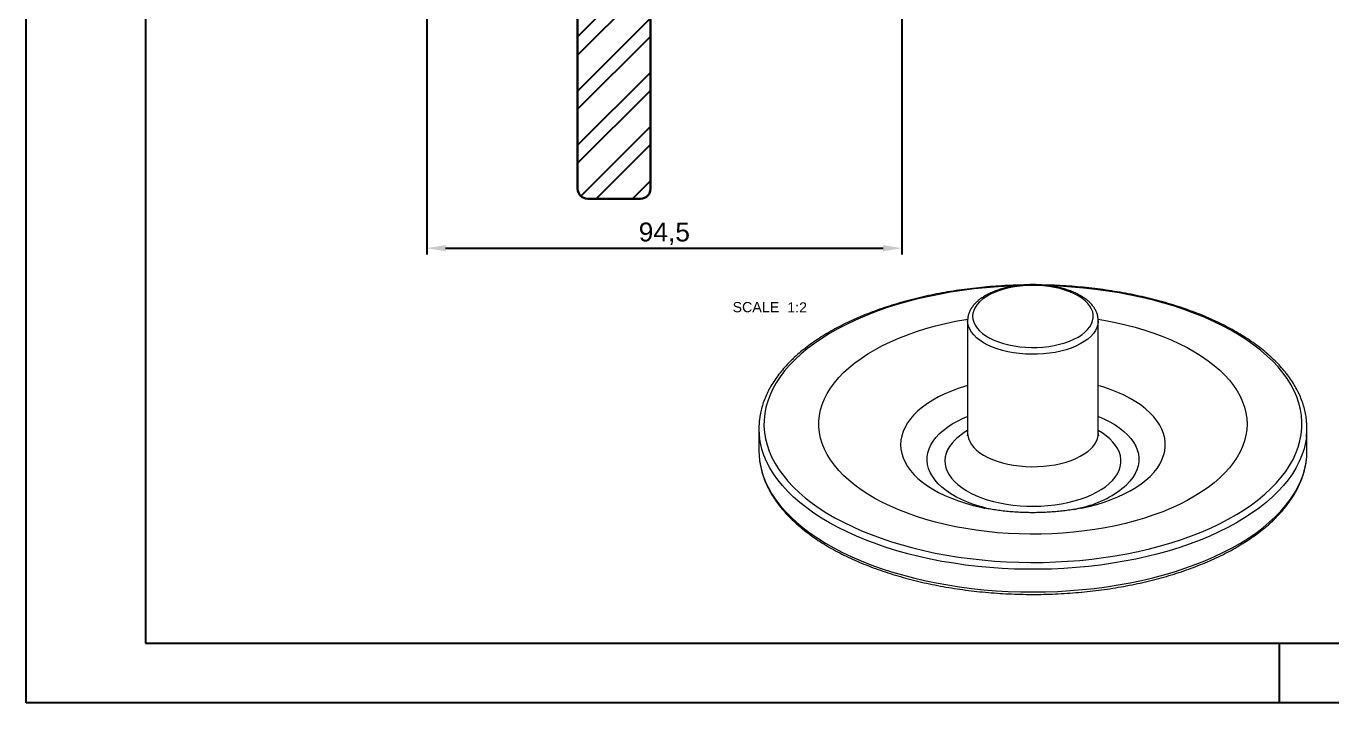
# Model space of a CAD drawing. Header units: millimetres. Extents: x 1867 to 2365, y 1359 to 1712.
# Drawn here: x 1867 to 2126.7, y 1359.2 to 1493.9 of the extents above; entities that cross this region are included whole.
import ezdxf

# ---------------------------------------------------------------- set-up
doc = ezdxf.new("R2010")
doc.units = ezdxf.units.MM
doc.linetypes.add('ACAD_ISO05W100', pattern=[33, 24, -3, 0, -3, 0, -3])
for name, color, linetype, lineweight in [('AM_0', 7, 'Continuous', 30), ('AM_5', 3, 'Continuous', 25), ('AM_8', 170, 'Continuous', 25), ('AM_BOR', 2, 'ACAD_ISO05W100', 25)]:
    doc.layers.add(name, color=color, linetype=linetype, lineweight=lineweight)
doc.styles.get("Standard").update_dxf_attribs({"font": 'arial.ttf'})
doc.dimstyles.new('ISO-25', dxfattribs={"dimtxt": 3.75, "dimasz": 3.75, "dimexe": 1.25, "dimexo": 0.625, "dimtad": 1, "dimtxsty": 'Standard', "dimcen": 2.5, "dimadec": 0, "dimazin": 0, "dimtfac": 1, "dimtmove": 0, "dimatfit": 3, "dimfxl": 1, "dimarcsym": 0})

# ---------------------------------------------------------------- blocks, each defined once
blk = doc.blocks.new('A3 ZTL')
for p, q in [((19.57, 280.82), (19.57, 9.78)), ((19.57, 9.78), (401.17, 9.78))]:
    blk.add_line(p, q)
at = {"layer": 'AM_BOR', "color": 135, "linetype": 'Continuous', "lineweight": 25}
for p, q in [((0, 0), (0, 290.61)), ((410.96, 0), (0, 0))]:
    blk.add_line(p, q, dxfattribs=at)
at = {"layer": 'AM_BOR', "color": 135, "lineweight": 25}
blk.add_line((205.48, 9.78), (205.48, 0), dxfattribs=at)
blk = doc.blocks.new('*D89')
at = {"layer": 'AM_5', "color": 0, "lineweight": -2, "ltscale": 0.5, "transparency": 16777216}
for p, q in [((2041.19, 1543.93), (2041.19, 1448.46)), ((1946.69, 1532.93), (1946.69, 1448.46)), ((1950.44, 1449.71), (2037.44, 1449.71))]:
    blk.add_line(p, q, dxfattribs=at)
at = {"layer": 'AM_5', "color": 0, "ltscale": 0.5, "transparency": 16777216}
for points in [[(1950.44, 1450.34), (1950.44, 1449.09), (1946.69, 1449.71)], [(2037.44, 1450.34), (2037.44, 1449.09), (2041.19, 1449.71)]]:
    blk.add_solid(points, dxfattribs=at)
at = {"layer": 'Defpoints', "color": 0, "ltscale": 0.5, "transparency": 16777216}
for p in [(2041.19, 1544.55), (1946.69, 1533.55), (2041.19, 1449.71)]:
    blk.add_point(p, dxfattribs=at)
at = {"layer": 'AM_5', "color": 0, "ltscale": 0.5, "transparency": 16777216, "insert": (1993.94, 1452.59), "char_height": 3.75, "attachment_point": 5}
blk.add_mtext('94,5', dxfattribs=at)
blk = doc.blocks.new('*D93')
at = {"layer": 'AM_5', "color": 0, "lineweight": -2, "ltscale": 0.5, "transparency": 16777216}
blk.add_line((1966.62, 1509.65), (1977.8, 1517.98), dxfattribs=at)
at = {"layer": 'AM_5', "color": 0, "ltscale": 0.5, "transparency": 16777216}
blk.add_solid([(1977.43, 1518.48), (1978.17, 1517.48), (1980.81, 1520.22)], dxfattribs=at)
at = {"layer": 'Defpoints', "color": 0, "ltscale": 0.5, "transparency": 16777216}
for p in [(1980.81, 1520.22), (1919.84, 1474.81)]:
    blk.add_point(p, dxfattribs=at)
at = {"layer": 'AM_5', "color": 0, "ltscale": 0.5, "transparency": 16777216, "insert": (1969.19, 1514.73), "char_height": 3.75, "attachment_point": 5, "rotation": 36.6824}
blk.add_mtext('R60', dxfattribs=at)

msp = doc.modelspace()

# ---------------------------------------------------------------- hatches: boundary and pattern name
at = {"layer": 'AM_5', "ltscale": 0.5}
h = msp.add_hatch(dxfattribs=at)
h.set_pattern_fill('ANSI32', color=1, scale=0.8)
h.paths.add_polyline_path([(1975.897, 1610.947, 0.0963817), (1991.063, 1635.714, 0.0895598), (1991.19, 1636.413), (1991.19, 1675.554, 0.4142136), (1989.19, 1677.554), (1978.69, 1677.554, 0.4142136), (1976.69, 1675.554), (1976.69, 1639.657, -0.275001), (1975.644, 1637.9, 0.1887099), (1946.69, 1603.554), (1946.69, 1568.554), (2041.19, 1568.554), (2041.19, 1592.554, 0.4142136), (2039.19, 1594.554), (1986.69, 1594.554, -0.2812443), (1974.679, 1601.891, -0.3136622)])
h.paths.add_polyline_path([(2041.19, 1568.554), (1946.69, 1568.554), (1946.69, 1533.554, 0.1887099), (1975.644, 1499.209, -0.275001), (1976.69, 1497.452), (1976.69, 1461.554, 0.4142136), (1978.69, 1459.554), (1989.19, 1459.554, 0.4142136), (1991.19, 1461.554), (1991.19, 1500.696, 0.0895598), (1991.063, 1501.395, 0.0963817), (1975.897, 1526.162, -0.3136622), (1974.679, 1535.218, -0.2812443), (1986.69, 1542.554), (2039.19, 1542.554, 0.4142136), (2041.19, 1544.554)])
h.paths.add_polyline_path([(1978.508, 1579.392), (1986.21, 1579.392), (1986.21, 1587.12), (1978.508, 1587.12)], flags=24)
h.paths.add_polyline_path([(1956.152, 1528.542), (1966.518, 1533.488), (1963.19, 1540.462), (1952.824, 1535.517)], flags=24)
h.paths.add_polyline_path([(1966.846, 1508.129), (1976.057, 1514.99), (1971.44, 1521.187), (1962.229, 1514.326)], flags=24)
h.paths.add_polyline_path([(1966.878, 1559.517), (1975.271, 1546.067), (1981.827, 1550.158), (1973.434, 1563.608)], flags=24)
h.paths.add_polyline_path([(1960.694, 1520.93), (1968.557, 1524.341), (1965.482, 1531.431), (1957.618, 1528.019)], flags=24)

# ---------------------------------------------------------------- linework, layer by layer
at = {"color": 7, "linetype": 'Continuous', "lineweight": 15}
for p, q in [((2054.25, 1435.282), (2054.25, 1412.909)), ((2054.25, 1435.236), (2054.25, 1435.282)), ((2080.25, 1412.909), (2080.25, 1435.282)), ((2012.75, 1413.853), (2012.75, 1409.353)), ((2121.75, 1409.353), (2121.75, 1413.853)), ((2057.571, 1397.997), (2057.697, 1397.972))]:
    msp.add_line(p, q, dxfattribs=at)
at = {"color": 8, "linetype": 'Continuous', "lineweight": 15, "flags": 128}
for points in [[(2019.934, 1427.57), (2018.846, 1426.447), (2017.859, 1425.3), (2016.974, 1424.132), (2016.194, 1422.943), (2015.519, 1421.738), (2014.952, 1420.518), (2014.493, 1419.286), (2014.143, 1418.044), (2013.903, 1416.796), (2013.774, 1415.543), (2013.756, 1414.289), (2013.849, 1413.035), (2014.052, 1411.785), (2014.366, 1410.541), (2014.789, 1409.306), (2015.321, 1408.082), (2015.96, 1406.871), (2016.706, 1405.677), (2017.557, 1404.502), (2018.511, 1403.347), (2019.565, 1402.217), (2020.719, 1401.112), (2021.969, 1400.035), (2023.312, 1398.989), (2024.747, 1397.975), (2026.27, 1396.996), (2027.878, 1396.054), (2029.568, 1395.15), (2031.335, 1394.287), (2033.177, 1393.466), (2035.09, 1392.69), (2037.069, 1391.959), (2039.111, 1391.275), (2041.211, 1390.639), (2043.365, 1390.054), (2045.569, 1389.52), (2047.817, 1389.037), (2050.106, 1388.609), (2052.431, 1388.234), (2054.786, 1387.914), (2057.167, 1387.649), (2059.569, 1387.441), (2061.986, 1387.289), (2064.415, 1387.194), (2066.85, 1387.156), (2069.285, 1387.175), (2071.716, 1387.252), (2074.138, 1387.385), (2076.546, 1387.575), (2078.934, 1387.821), (2081.298, 1388.122), (2083.633, 1388.479), (2085.934, 1388.891), (2088.197, 1389.355), (2090.416, 1389.873), (2092.586, 1390.441), (2094.705, 1391.06), (2096.766, 1391.729), (2098.767, 1392.444), (2100.702, 1393.206), (2102.567, 1394.013), (2104.36, 1394.862), (2106.075, 1395.752), (2107.71, 1396.682), (2109.262, 1397.649), (2110.726, 1398.652), (2112.1, 1399.688), (2113.381, 1400.755), (2114.566, 1401.85), (2115.654, 1402.973), (2116.641, 1404.12), (2117.525, 1405.289), (2118.306, 1406.477), (2118.981, 1407.682), (2119.548, 1408.902), (2120.007, 1410.134), (2120.357, 1411.376), (2120.596, 1412.624), (2120.725, 1413.877), (2120.744, 1415.131), (2120.651, 1416.385), (2120.448, 1417.635), (2120.134, 1418.879), (2119.711, 1420.114), (2119.179, 1421.338), (2118.539, 1422.549), (2117.794, 1423.743), (2116.943, 1424.918), (2115.989, 1426.073), (2114.935, 1427.204), (2113.781, 1428.308), (2112.531, 1429.385), (2111.187, 1430.431), (2109.753, 1431.445), (2108.23, 1432.424), (2106.622, 1433.366), (2104.932, 1434.27), (2103.165, 1435.133), (2101.323, 1435.954), (2099.41, 1436.73), (2097.431, 1437.462), (2095.389, 1438.145), (2093.289, 1438.781), (2091.135, 1439.366), (2088.931, 1439.901), (2086.682, 1440.383), (2084.393, 1440.812), (2082.069, 1441.186), (2079.714, 1441.506), (2077.333, 1441.771), (2074.931, 1441.979), (2072.513, 1442.131), (2070.932, 1442.199)], [(2063.756, 1442.206), (2062.784, 1442.168), (2060.362, 1442.035), (2057.954, 1441.845), (2055.566, 1441.599), (2053.202, 1441.298), (2050.867, 1440.941), (2048.566, 1440.53), (2046.303, 1440.065), (2044.084, 1439.548), (2041.913, 1438.979), (2039.795, 1438.36), (2037.733, 1437.692), (2035.733, 1436.976), (2033.798, 1436.214), (2031.933, 1435.407), (2030.14, 1434.558), (2028.425, 1433.668), (2026.789, 1432.738), (2025.238, 1431.771), (2023.774, 1430.768), (2022.4, 1429.732), (2021.119, 1428.665), (2019.934, 1427.57)], [(2080.243, 1435.596), (2081.654, 1435.349), (2083.682, 1434.944), (2085.666, 1434.485), (2087.603, 1433.975), (2089.486, 1433.415), (2091.312, 1432.805), (2093.074, 1432.149), (2094.769, 1431.447), (2096.393, 1430.702), (2097.94, 1429.914), (2099.407, 1429.087), (2100.791, 1428.223), (2102.087, 1427.323), (2103.292, 1426.391), (2104.403, 1425.428), (2105.417, 1424.437), (2106.331, 1423.42), (2107.144, 1422.381), (2107.852, 1421.322), (2108.455, 1420.246), (2108.95, 1419.155), (2109.336, 1418.052), (2109.613, 1416.941), (2109.779, 1415.824), (2109.834, 1414.704), (2109.777, 1413.584), (2109.61, 1412.467), (2109.333, 1411.356), (2108.945, 1410.254), (2108.449, 1409.163), (2107.846, 1408.087), (2107.136, 1407.028), (2106.322, 1405.989), (2105.407, 1404.973), (2104.392, 1403.982), (2103.28, 1403.02), (2102.074, 1402.087), (2100.777, 1401.188), (2099.393, 1400.324), (2097.925, 1399.497), (2096.376, 1398.711), (2094.752, 1397.965), (2093.056, 1397.264), (2091.293, 1396.608), (2089.467, 1395.999), (2087.583, 1395.44), (2085.646, 1394.93), (2083.661, 1394.472), (2081.633, 1394.067), (2079.568, 1393.716), (2077.471, 1393.419), (2075.346, 1393.178), (2073.201, 1392.993), (2071.04, 1392.865), (2068.87, 1392.794), (2066.695, 1392.78), (2064.521, 1392.823), (2062.355, 1392.923), (2060.202, 1393.08), (2058.066, 1393.294), (2055.955, 1393.563), (2053.873, 1393.888), (2051.827, 1394.267), (2049.82, 1394.699), (2047.859, 1395.184), (2045.948, 1395.719), (2044.093, 1396.304), (2042.299, 1396.937), (2040.569, 1397.616), (2038.91, 1398.34), (2037.324, 1399.107), (2035.816, 1399.914), (2034.39, 1400.76), (2033.05, 1401.643), (2031.799, 1402.559), (2030.641, 1403.507), (2029.578, 1404.485), (2028.613, 1405.489), (2027.749, 1406.517), (2026.989, 1407.566), (2026.333, 1408.634), (2025.784, 1409.718), (2025.343, 1410.815), (2025.012, 1411.923), (2024.79, 1413.037), (2024.68, 1414.156), (2024.68, 1415.276), (2024.792, 1416.395), (2025.015, 1417.509), (2025.347, 1418.616), (2025.789, 1419.713), (2026.339, 1420.797), (2026.996, 1421.865), (2027.758, 1422.914), (2028.623, 1423.942), (2029.588, 1424.946), (2029.588, 1424.946)], [(2029.588, 1424.946), (2030.652, 1425.923), (2031.811, 1426.871), (2033.063, 1427.787), (2034.404, 1428.669), (2035.831, 1429.514), (2037.34, 1430.321), (2038.926, 1431.087), (2040.587, 1431.811), (2042.317, 1432.49), (2044.112, 1433.122), (2045.968, 1433.707), (2047.879, 1434.242), (2049.841, 1434.726), (2051.848, 1435.157), (2053.895, 1435.536), (2054.254, 1435.596)], [(2080.25, 1435.258), (2080.246, 1435.124), (2080.163, 1434.507), (2079.969, 1433.897), (2079.666, 1433.299), (2079.258, 1432.717), (2078.747, 1432.157), (2078.139, 1431.624), (2077.437, 1431.122), (2076.648, 1430.656), (2075.779, 1430.229), (2074.838, 1429.845), (2073.831, 1429.508), (2072.769, 1429.22), (2071.659, 1428.983), (2070.512, 1428.801), (2069.337, 1428.673), (2068.144, 1428.602), (2066.944, 1428.588), (2065.746, 1428.632), (2064.561, 1428.731), (2063.399, 1428.887), (2062.27, 1429.097), (2061.183, 1429.36), (2060.148, 1429.674), (2059.174, 1430.035), (2058.268, 1430.442), (2057.439, 1430.889), (2056.694, 1431.374), (2056.039, 1431.892), (2055.48, 1432.44), (2055.021, 1433.011), (2054.666, 1433.602), (2054.419, 1434.207), (2054.281, 1434.821), (2054.25, 1435.236)], [(2054.25, 1422.397), (2053.836, 1422.273), (2052.397, 1421.802), (2051.022, 1421.283), (2049.714, 1420.72), (2048.48, 1420.114), (2047.324, 1419.468), (2046.252, 1418.785), (2045.268, 1418.068), (2044.377, 1417.32), (2043.581, 1416.543), (2042.885, 1415.741), (2042.29, 1414.918), (2041.801, 1414.077), (2041.418, 1413.221), (2041.144, 1412.355), (2040.979, 1411.481), (2040.924, 1410.603), (2040.98, 1409.725), (2041.145, 1408.852), (2041.421, 1407.985), (2041.804, 1407.129), (2042.295, 1406.288), (2042.89, 1405.465), (2043.587, 1404.664), (2044.384, 1403.888), (2045.276, 1403.139), (2046.261, 1402.423), (2047.333, 1401.74), (2048.489, 1401.095), (2049.724, 1400.489), (2051.033, 1399.926), (2052.409, 1399.408), (2053.848, 1398.936), (2055.342, 1398.514), (2056.887, 1398.142), (2057.571, 1397.997)], [(2090.533, 1404.279), (2091.28, 1405.068), (2091.925, 1405.881), (2092.467, 1406.714), (2092.904, 1407.562), (2093.233, 1408.424), (2093.452, 1409.295), (2093.562, 1410.171), (2093.562, 1411.049), (2093.451, 1411.926), (2093.23, 1412.796), (2092.901, 1413.658), (2092.463, 1414.507), (2091.92, 1415.339), (2091.274, 1416.152), (2090.527, 1416.941), (2089.682, 1417.704), (2088.743, 1418.437), (2087.714, 1419.137), (2086.599, 1419.801), (2085.403, 1420.427), (2084.13, 1421.011), (2082.787, 1421.552), (2081.379, 1422.047), (2080.25, 1422.397)], [(2057.055, 1398.205), (2056.747, 1398.294), (2055.443, 1398.714), (2054.201, 1399.182), (2053.029, 1399.696), (2051.933, 1400.252), (2050.919, 1400.847), (2049.992, 1401.479), (2049.157, 1402.145), (2048.418, 1402.84), (2047.78, 1403.561), (2047.246, 1404.304), (2046.818, 1405.065), (2046.5, 1405.84), (2046.292, 1406.625), (2046.196, 1407.416), (2046.213, 1408.208), (2046.341, 1408.998), (2046.581, 1409.78), (2046.932, 1410.552), (2047.391, 1411.308), (2047.956, 1412.045), (2048.623, 1412.759), (2049.39, 1413.446), (2050.253, 1414.102), (2051.206, 1414.724), (2052.245, 1415.308), (2053.364, 1415.852), (2054.25, 1416.231)], [(2080.25, 1416.231), (2080.299, 1416.211), (2081.471, 1415.698), (2082.567, 1415.142), (2083.581, 1414.546), (2084.508, 1413.914), (2085.343, 1413.248), (2086.082, 1412.553), (2086.72, 1411.832), (2087.254, 1411.089), (2087.682, 1410.328), (2088, 1409.553), (2088.208, 1408.768), (2088.304, 1407.977), (2088.287, 1407.185), (2088.159, 1406.395), (2087.918, 1405.613), (2087.568, 1404.841), (2087.109, 1404.085), (2086.544, 1403.348), (2085.876, 1402.634)], [(2051.769, 1411.57), (2051.169, 1410.923), (2050.67, 1410.254), (2050.277, 1409.567), (2049.99, 1408.865), (2049.813, 1408.154), (2049.746, 1407.438), (2049.79, 1406.722), (2049.944, 1406.009), (2050.207, 1405.305), (2050.579, 1404.614), (2051.055, 1403.941), (2051.635, 1403.289), (2052.312, 1402.663), (2053.085, 1402.066), (2053.946, 1401.504), (2054.892, 1400.978), (2055.916, 1400.492), (2057.012, 1400.05), (2058.172, 1399.654), (2059.39, 1399.307), (2060.658, 1399.011), (2061.967, 1398.768), (2063.309, 1398.579), (2064.677, 1398.445), (2066.061, 1398.368), (2067.452, 1398.348), (2068.842, 1398.385), (2070.222, 1398.478), (2071.583, 1398.628), (2072.917, 1398.833), (2074.215, 1399.092), (2075.468, 1399.403), (2076.67, 1399.764), (2077.813, 1400.174), (2078.888, 1400.629), (2079.89, 1401.126), (2080.812, 1401.663), (2081.649, 1402.236), (2082.394, 1402.842), (2083.044, 1403.476), (2083.593, 1404.134), (2084.04, 1404.813), (2084.38, 1405.508), (2084.612, 1406.215), (2084.734, 1406.929), (2084.746, 1407.646), (2084.647, 1408.361), (2084.438, 1409.07), (2084.12, 1409.768), (2083.696, 1410.45), (2083.167, 1411.114), (2082.539, 1411.753), (2081.813, 1412.365), (2080.995, 1412.945), (2080.25, 1413.4)], [(2054.25, 1412.909), (2054.281, 1412.449), (2054.419, 1411.834), (2054.666, 1411.229), (2055.021, 1410.638), (2055.48, 1410.067), (2056.039, 1409.52), (2056.694, 1409.001), (2057.439, 1408.516), (2058.268, 1408.069), (2059.174, 1407.663), (2060.148, 1407.301), (2061.183, 1406.988), (2062.27, 1406.725), (2063.399, 1406.514), (2064.561, 1406.359), (2065.746, 1406.259), (2066.944, 1406.216), (2068.144, 1406.23), (2069.337, 1406.301), (2070.512, 1406.428), (2071.659, 1406.611), (2072.769, 1406.847), (2073.831, 1407.135), (2074.838, 1407.473), (2075.779, 1407.856), (2076.648, 1408.283), (2077.437, 1408.75), (2078.139, 1409.251), (2078.747, 1409.785)], [(2121.638, 1412.052), (2121.47, 1411.014), (2121.166, 1409.755), (2120.751, 1408.504), (2120.227, 1407.264), (2119.595, 1406.038), (2118.856, 1404.828), (2118.011, 1403.636), (2117.063, 1402.465), (2116.013, 1401.317), (2114.864, 1400.195), (2113.617, 1399.101), (2112.275, 1398.037), (2110.841, 1397.005), (2109.319, 1396.008), (2107.71, 1395.047), (2106.019, 1394.125), (2104.248, 1393.243), (2102.402, 1392.403), (2100.484, 1391.606), (2098.499, 1390.856), (2096.449, 1390.152), (2094.34, 1389.497), (2092.175, 1388.891), (2089.96, 1388.336), (2087.698, 1387.834), (2085.394, 1387.385), (2083.053, 1386.989), (2080.68, 1386.649), (2078.28, 1386.364), (2075.857, 1386.136), (2073.416, 1385.964), (2070.963, 1385.849), (2068.502, 1385.791), (2066.039, 1385.79), (2063.578, 1385.847), (2061.125, 1385.961), (2058.684, 1386.132), (2056.26, 1386.36), (2053.86, 1386.644), (2051.486, 1386.983), (2049.145, 1387.377), (2046.84, 1387.826), (2044.578, 1388.327), (2042.361, 1388.881), (2040.196, 1389.486), (2038.086, 1390.14), (2036.035, 1390.843), (2034.048, 1391.593), (2032.129, 1392.389), (2030.282, 1393.228), (2028.51, 1394.11), (2026.817, 1395.031), (2025.207, 1395.992), (2023.683, 1396.988), (2022.248, 1398.019), (2020.905, 1399.083), (2019.656, 1400.177), (2018.505, 1401.298), (2017.453, 1402.446), (2016.503, 1403.616), (2015.657, 1404.808), (2014.916, 1406.018), (2014.282, 1407.244), (2013.756, 1408.483), (2013.34, 1409.734), (2013.034, 1410.992), (2012.867, 1412.013)], [(2012.87, 1407.492), (2012.922, 1407.124), (2013.173, 1405.862), (2013.535, 1404.607), (2014.006, 1403.362), (2014.586, 1402.129), (2015.273, 1400.91), (2016.067, 1399.709), (2016.966, 1398.528), (2017.967, 1397.369), (2019.068, 1396.234), (2020.269, 1395.126), (2021.565, 1394.047), (2022.954, 1393), (2024.434, 1391.985), (2026.002, 1391.007), (2027.654, 1390.065), (2029.386, 1389.164), (2031.196, 1388.303), (2033.08, 1387.485), (2035.033, 1386.713), (2037.053, 1385.986), (2039.134, 1385.307), (2041.272, 1384.677), (2043.463, 1384.098), (2045.703, 1383.57), (2047.988, 1383.095), (2050.311, 1382.673), (2052.669, 1382.306), (2055.057, 1381.995), (2057.47, 1381.739), (2059.902, 1381.539), (2062.35, 1381.397), (2064.808, 1381.311), (2067.271, 1381.283), (2069.733, 1381.312), (2072.191, 1381.399), (2074.638, 1381.542), (2077.071, 1381.743), (2079.483, 1381.999), (2081.871, 1382.312), (2084.228, 1382.68), (2086.551, 1383.102), (2088.834, 1383.578), (2091.074, 1384.107), (2093.264, 1384.687), (2095.402, 1385.318), (2097.482, 1385.998), (2099.5, 1386.725), (2101.452, 1387.499), (2103.335, 1388.317), (2105.143, 1389.178), (2106.875, 1390.081), (2108.525, 1391.023), (2110.091, 1392.002), (2111.57, 1393.017), (2112.958, 1394.065), (2114.252, 1395.144), (2115.451, 1396.253)], [(2115.451, 1396.253), (2116.551, 1397.388), (2117.55, 1398.548), (2118.447, 1399.729), (2119.239, 1400.931), (2119.925, 1402.149), (2120.503, 1403.382), (2120.972, 1404.628), (2121.332, 1405.883), (2121.581, 1407.145), (2121.638, 1407.552)], [(2076.802, 1397.972), (2076.837, 1397.979), (2078.403, 1398.325), (2079.924, 1398.722), (2081.391, 1399.17), (2082.798, 1399.665), (2084.141, 1400.207), (2085.413, 1400.792), (2086.608, 1401.418), (2087.722, 1402.082), (2088.751, 1402.783), (2089.689, 1403.516), (2090.533, 1404.279)]]:
    msp.add_lwpolyline(points, dxfattribs=at)
at = {"color": 7, "linetype": 'Continuous', "lineweight": 15, "flags": 128}
for points in [[(2056.637, 1439.024), (2056.146, 1438.483), (2055.759, 1437.92), (2055.479, 1437.34), (2055.309, 1436.749), (2055.25, 1436.153), (2055.303, 1435.556), (2055.468, 1434.965), (2055.743, 1434.385), (2056.126, 1433.821), (2056.612, 1433.279), (2057.198, 1432.764), (2057.877, 1432.28), (2058.644, 1431.832), (2059.491, 1431.424), (2060.411, 1431.061), (2061.395, 1430.744), (2062.433, 1430.479), (2063.516, 1430.266), (2064.634, 1430.107), (2065.777, 1430.006), (2066.933, 1429.961), (2068.092, 1429.974), (2069.244, 1430.045), (2070.377, 1430.172), (2071.48, 1430.356), (2072.544, 1430.593), (2073.559, 1430.882), (2074.515, 1431.22), (2075.402, 1431.604), (2076.214, 1432.031), (2076.942, 1432.495), (2077.58, 1432.994), (2078.121, 1433.522), (2078.561, 1434.075), (2078.895, 1434.647), (2079.12, 1435.233), (2079.235, 1435.827), (2079.237, 1436.424), (2079.128, 1437.019), (2078.908, 1437.605), (2078.579, 1438.178), (2078.144, 1438.731), (2077.607, 1439.261), (2076.974, 1439.761), (2076.25, 1440.227), (2075.442, 1440.656), (2074.557, 1441.042), (2073.604, 1441.382), (2072.592, 1441.673), (2071.53, 1441.913), (2070.428, 1442.099), (2069.297, 1442.229), (2068.146, 1442.302), (2066.987, 1442.318), (2065.83, 1442.276), (2064.687, 1442.177), (2063.567, 1442.021), (2062.482, 1441.811), (2061.441, 1441.547), (2060.455, 1441.233), (2059.532, 1440.872), (2058.681, 1440.466), (2057.911, 1440.02), (2057.227, 1439.538), (2056.637, 1439.024)], [(2012.75, 1409.353), (2012.782, 1408.391), (2012.87, 1407.492)], [(2121.638, 1407.552), (2121.719, 1408.412), (2121.75, 1409.353)], [(2059.117, 1397.691), (2058.108, 1397.925), (2057.055, 1398.205)]]:
    msp.add_lwpolyline(points, dxfattribs=at)
at = {"color": 7, "linetype": 'Continuous', "lineweight": 15}
for centre, radius, start, end in [((2027.265, 1413.853), 14.515, 172.74758, 187.28362), ((2107.236, 1413.853), 14.513, 352.87311, 7.24861), ((2068.575, 1429.387), 32.419, 282.22916, 285.93155)]:
    msp.add_arc(centre, radius, start, end, dxfattribs=at)
at = {"color": 8, "linetype": 'Continuous', "lineweight": 15}
for centre, radius, start, end in [((2060.381, 1402.489), 12.515, 119.33231, 133.48218), ((2075.874, 1413.09), 4.379, 310.99913, 357.63897), ((2072.649, 1417.578), 19.957, 283.98832, 311.51218)]:
    msp.add_arc(centre, radius, start, end, dxfattribs=at)
at = {"color": 7, "linetype": 'Continuous', "lineweight": 15}
for points, knots in [([(2065.439, 1442.389), (2065.328, 1442.388), (2064.442, 1442.381), (2062.785, 1442.318), (2060.472, 1442.197), (2058.172, 1442.02), (2055.888, 1441.794), (2053.625, 1441.517), (2051.386, 1441.19), (2049.175, 1440.813), (2046.998, 1440.388), (2044.857, 1439.914), (2042.756, 1439.394), (2040.699, 1438.826), (2038.69, 1438.214), (2036.733, 1437.557), (2034.83, 1436.856), (2032.986, 1436.113), (2031.204, 1435.329), (2029.487, 1434.505), (2027.838, 1433.643), (2026.26, 1432.743), (2024.757, 1431.808), (2023.33, 1430.838), (2021.984, 1429.836), (2020.72, 1428.803), (2019.82, 1427.994), (2019.341, 1427.531), (2019.235, 1427.428)], [0, 0, 0, 0, 0.005847, 0.0466963, 0.0875468, 0.1283996, 0.1692555, 0.2101156, 0.250981, 0.2918525, 0.3327312, 0.3736183, 0.4145146, 0.4554213, 0.4963394, 0.5372698, 0.5782135, 0.6191711, 0.6601433, 0.7011301, 0.7421315, 0.7831466, 0.8241737, 0.8652101, 0.9062517, 0.9472903, 0.9883169, 1, 1, 1, 1]), ([(2080.241, 1435.253), (2080.244, 1435.306), (2080.26, 1435.573), (2080.19, 1436.054), (2080.029, 1436.687), (2079.765, 1437.304), (2079.409, 1437.904), (2078.958, 1438.484), (2078.415, 1439.04), (2077.782, 1439.567), (2077.066, 1440.059), (2076.272, 1440.514), (2075.409, 1440.925), (2074.485, 1441.292), (2073.508, 1441.611), (2072.485, 1441.882), (2071.425, 1442.103), (2070.334, 1442.273), (2069.22, 1442.391), (2068.093, 1442.457), (2066.959, 1442.47), (2065.828, 1442.43), (2064.708, 1442.337), (2063.606, 1442.193), (2062.53, 1441.997), (2061.49, 1441.751), (2060.49, 1441.455), (2059.54, 1441.112), (2058.646, 1440.723), (2057.815, 1440.288), (2057.054, 1439.809), (2056.428, 1439.339), (2056.083, 1439.017), (2055.938, 1438.882)], [0, 0, 0, 0, 0.0075335, 0.0383912, 0.0692377, 0.1003777, 0.1320725, 0.1644503, 0.1974878, 0.2310402, 0.264913, 0.2989305, 0.3329545, 0.3669197, 0.4008054, 0.4346105, 0.4683434, 0.502017, 0.5356458, 0.5692448, 0.602829, 0.6364133, 0.6700089, 0.7036298, 0.7372917, 0.771011, 0.8048044, 0.838688, 0.8726761, 0.9067767, 0.940984, 0.9752657, 1, 1, 1, 1]), ([(2121.624, 1415.776), (2121.621, 1415.813), (2121.58, 1416.259), (2121.409, 1417.111), (2121.105, 1418.327), (2120.692, 1419.534), (2120.184, 1420.732), (2119.578, 1421.917), (2118.876, 1423.087), (2118.079, 1424.241), (2117.187, 1425.376), (2116.203, 1426.489), (2115.128, 1427.579), (2113.965, 1428.643), (2112.717, 1429.678), (2111.384, 1430.684), (2109.971, 1431.658), (2108.48, 1432.598), (2106.915, 1433.503), (2105.277, 1434.372), (2103.57, 1435.202), (2101.798, 1435.992), (2099.963, 1436.742), (2098.069, 1437.45), (2096.12, 1438.114), (2094.118, 1438.734), (2092.068, 1439.308), (2089.974, 1439.836), (2087.838, 1440.317), (2085.666, 1440.75), (2083.46, 1441.134), (2081.225, 1441.469), (2078.965, 1441.754), (2076.684, 1441.988), (2074.385, 1442.173), (2072.074, 1442.302), (2070.335, 1442.372), (2069.367, 1442.383), (2069.173, 1442.385)], [0, 0, 0, 0, 0.002583, 0.0310992, 0.0596568, 0.0882803, 0.1169872, 0.1457871, 0.1746817, 0.2036665, 0.2327317, 0.261865, 0.2910529, 0.3202822, 0.349541, 0.3788191, 0.4081083, 0.437402, 0.4666941, 0.4959814, 0.5252617, 0.5545339, 0.583797, 0.6130509, 0.6422956, 0.6715315, 0.7007589, 0.7299785, 0.7591908, 0.7883966, 0.8175965, 0.8467913, 0.8759817, 0.9051683, 0.934352, 0.9635334, 0.9927132, 1, 1, 1, 1]), ([(2055.938, 1438.882), (2055.838, 1438.78), (2055.55, 1438.489), (2055.144, 1437.982), (2054.759, 1437.355), (2054.477, 1436.709), (2054.309, 1436.055), (2054.239, 1435.558), (2054.256, 1435.283), (2054.26, 1435.227)], [0, 0, 0, 0, 0.096009, 0.2744004, 0.4507561, 0.6234543, 0.7920882, 0.9572149, 1, 1, 1, 1]), ([(2019.235, 1427.428), (2019.042, 1427.237), (2018.484, 1426.683), (2017.63, 1425.747), (2016.702, 1424.614), (2015.869, 1423.46), (2015.132, 1422.286), (2014.491, 1421.097), (2013.949, 1419.894), (2013.505, 1418.681), (2013.167, 1417.46), (2012.96, 1416.491), (2012.9, 1415.929), (2012.884, 1415.777)], [0, 0, 0, 0, 0.0538342, 0.1557502, 0.2575723, 0.3592204, 0.460645, 0.5617983, 0.6626398, 0.7631439, 0.8633067, 0.9631511, 1, 1, 1, 1]), ([(2054.243, 1412.91), (2054.244, 1412.855), (2054.247, 1412.713), (2054.206, 1412.525), (2054.16, 1412.397), (2054.153, 1412.386), (2054.151, 1412.381)], [0, 0, 0, 0, 0.1999886, 0.5118213, 0.781126, 1, 1, 1, 1]), ([(2080.346, 1412.385), (2080.348, 1412.383), (2080.354, 1412.372), (2080.32, 1412.44), (2080.279, 1412.594), (2080.246, 1412.777), (2080.254, 1412.884), (2080.255, 1412.907)], [0, 0, 0, 0, 0.0718886, 0.32426, 0.5995914, 0.9153582, 1, 1, 1, 1]), ([(2012.879, 1407.399), (2012.881, 1407.372), (2012.921, 1406.936), (2013.091, 1406.095), (2013.395, 1404.879), (2013.808, 1403.671), (2014.316, 1402.474), (2014.921, 1401.289), (2015.624, 1400.118), (2016.421, 1398.965), (2017.313, 1397.83), (2018.297, 1396.716), (2019.371, 1395.627), (2020.534, 1394.563), (2021.783, 1393.527), (2023.115, 1392.522), (2024.528, 1391.548), (2026.019, 1390.607), (2027.585, 1389.702), (2029.223, 1388.834), (2030.93, 1388.004), (2032.702, 1387.213), (2034.537, 1386.464), (2036.431, 1385.756), (2038.38, 1385.092), (2040.382, 1384.472), (2042.431, 1383.898), (2044.526, 1383.369), (2046.662, 1382.888), (2048.834, 1382.455), (2051.04, 1382.071), (2053.275, 1381.736), (2055.535, 1381.452), (2057.816, 1381.217), (2060.115, 1381.033), (2062.426, 1380.901), (2064.745, 1380.82), (2067.07, 1380.79), (2069.394, 1380.812), (2071.715, 1380.885), (2074.028, 1381.009), (2076.328, 1381.185), (2078.612, 1381.412), (2080.875, 1381.689), (2083.114, 1382.016), (2085.324, 1382.392), (2087.502, 1382.818), (2089.643, 1383.291), (2091.744, 1383.812), (2093.801, 1384.379), (2095.81, 1384.992), (2097.767, 1385.649), (2099.669, 1386.35), (2101.513, 1387.093), (2103.296, 1387.877), (2105.013, 1388.701), (2106.662, 1389.563), (2108.239, 1390.463), (2109.743, 1391.398), (2111.169, 1392.368), (2112.516, 1393.37), (2113.78, 1394.403), (2114.68, 1395.212), (2115.159, 1395.675), (2115.265, 1395.778)], [0, 0, 0, 0, 0.0010635, 0.0172614, 0.0334828, 0.0497416, 0.0660478, 0.0824068, 0.0988196, 0.1152836, 0.1317934, 0.1483417, 0.1649211, 0.1815241, 0.1981437, 0.2147744, 0.2314113, 0.2480508, 0.2646894, 0.2813253, 0.2979572, 0.3145845, 0.3312066, 0.3478235, 0.3644352, 0.3810418, 0.3976437, 0.4142411, 0.4308343, 0.4474239, 0.4640101, 0.4805935, 0.4971743, 0.513753, 0.53033, 0.5469057, 0.5634805, 0.5800548, 0.5966289, 0.6132032, 0.629778, 0.6463538, 0.6629308, 0.6795096, 0.6960904, 0.7126737, 0.72926, 0.7458497, 0.7624431, 0.7790407, 0.795643, 0.8122502, 0.8288629, 0.8454812, 0.8621053, 0.8787355, 0.8953715, 0.9120131, 0.9286596, 0.9453099, 0.9619622, 0.9786134, 0.9952597, 1, 1, 1, 1]), ([(2115.265, 1395.778), (2115.458, 1395.969), (2116.015, 1396.522), (2116.87, 1397.458), (2117.798, 1398.591), (2118.631, 1399.746), (2119.368, 1400.919), (2120.009, 1402.109), (2120.55, 1403.311), (2120.995, 1404.524), (2121.333, 1405.746), (2121.542, 1406.726), (2121.603, 1407.299), (2121.62, 1407.462)], [0, 0, 0, 0, 0.0536902, 0.1553335, 0.2568831, 0.3582592, 0.4594125, 0.5602951, 0.6608668, 0.761102, 0.8609968, 0.960574, 1, 1, 1, 1]), ([(2076.798, 1397.975), (2076.554, 1397.926), (2075.938, 1397.802), (2074.89, 1397.629), (2073.665, 1397.456), (2072.394, 1397.312), (2071.085, 1397.198), (2069.749, 1397.116), (2068.393, 1397.069), (2067.028, 1397.057), (2065.662, 1397.081), (2064.305, 1397.14), (2062.968, 1397.233), (2061.659, 1397.358), (2060.386, 1397.515), (2059.164, 1397.7), (2058.227, 1397.863), (2057.72, 1397.97), (2057.583, 1397.999)], [0, 0, 0, 0, 0.04240319, 0.10722075, 0.17273877, 0.23886911, 0.30551496, 0.37257308, 0.43993581, 0.50749263, 0.57513155, 0.64271544, 0.71012048, 0.77723823, 0.84396437, 0.91020035, 0.97585552, 1, 1, 1, 1])]:
    msp.add_open_spline(points, degree=3, knots=knots, dxfattribs=at)
at = {"layer": 'AM_0', "ltscale": 0.5}
for p, q in [((1991.19, 1461.554), (1991.19, 1500.696)), ((1976.69, 1461.554), (1976.69, 1497.452)), ((1989.19, 1459.554), (1978.69, 1459.554))]:
    msp.add_line(p, q, dxfattribs=at)
msp.add_circle((2214.711, 1568.554), 109, dxfattribs=at)
for centre, start, end in [((1978.69, 1461.554), 180, 270), ((1989.19, 1461.554), 270, 0)]:
    msp.add_arc(centre, 2, start, end, dxfattribs=at)

# ---------------------------------------------------------------- block references
at = {"linetype": 'ByBlock', "lineweight": 0, "xscale": 1.2129995295, "yscale": 1.2129995295, "zscale": 1.2129995295}
msp.add_blockref('A3 ZTL', (1867.002, 1359.199), dxfattribs=at)

# ---------------------------------------------------------------- texts
at = {"layer": 'AM_8', "color": 0, "linetype": 'Continuous'}
for s, p in [('SCALE', (2007.511, 1436.973)), ('1:2', (2018.389, 1436.917))]:
    msp.add_text(s, height=2.0217, dxfattribs=at).set_placement(p)

# ---------------------------------------------------------------- dimensions: what is measured, and where the dimension line sits
at = {"layer": 'AM_5', "ltscale": 0.5}
dim = msp.add_linear_dim(base=(2041.19, 1449.712), p1=(1946.69, 1533.554), p2=(2041.19, 1544.554), dimstyle='ISO-25', dxfattribs=at)
dim.commit()
dim.dimension.update_dxf_attribs({"geometry": '*D89', "text_midpoint": (1993.94, 1452.591)})
dim = msp.add_radius_dim(center=(1919.837, 1474.806), mpoint=(1980.808, 1520.223), text='R60', dimstyle='ISO-25', dxfattribs=at)
dim.commit()
dim.dimension.update_dxf_attribs({"geometry": '*D93', "text_midpoint": (1970.704, 1512.697), "dimtype": 164})

doc.saveas('drawing.dxf')
